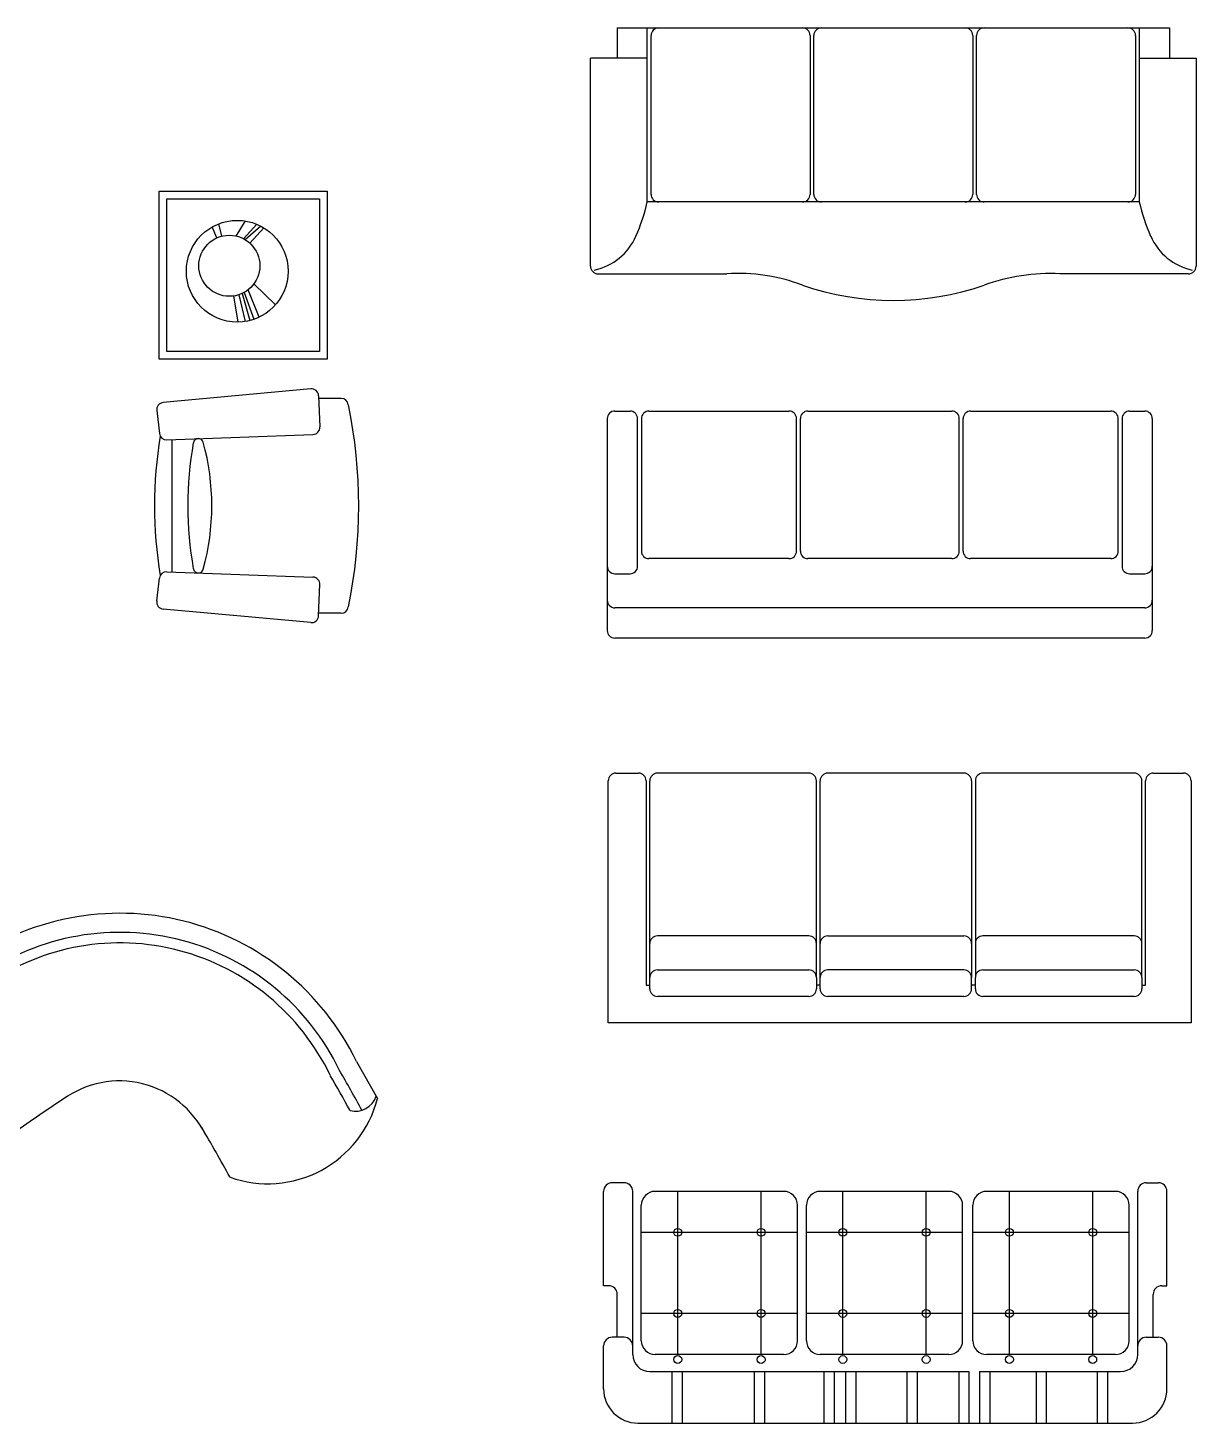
# Model space of a CAD drawing. Header units: inches. Extents: x 3.5 to 46, y 8.9 to 33.7.
# Drawn here: x 10.86 to 16.37, y 14.82 to 21.4 of the extents above; entities that cross this region are included whole.
import ezdxf

# ---------------------------------------------------------------- set-up
doc = ezdxf.new("R2010")
doc.units = ezdxf.units.IN
doc.header["$MEASUREMENT"] = 0
doc.layers.add('02', color=2, linetype='Continuous')

msp = doc.modelspace()

# ---------------------------------------------------------------- linework, layer by layer
at = {"layer": '02'}
for p, q in [((13.6406, 21.4012), (16.2478, 21.4012)), ((13.6406, 21.4012), (13.6406, 21.2583)), ((13.7835, 20.5798), (13.7835, 21.4012)), ((16.1049, 21.4012), (16.1049, 20.5798)), ((16.2478, 21.4012), (16.2478, 21.2583)), ((13.8013, 20.6155), (13.8013, 21.3655)), ((14.5513, 21.3655), (14.5513, 20.6155)), ((14.5692, 20.6155), (14.5692, 21.3655)), ((15.3192, 21.3655), (15.3192, 20.6155)), ((15.337, 20.6155), (15.337, 21.3655)), ((16.087, 21.3655), (16.087, 20.6155)), ((13.5156, 20.2762), (13.5156, 21.2583)), ((13.7835, 21.2583), (13.5156, 21.2583)), ((16.1049, 21.2583), (16.3728, 21.2583)), ((16.3728, 21.2583), (16.3728, 20.2762)), ((16.1049, 20.5798), (13.7835, 20.5798)), ((14.5156, 20.5798), (13.837, 20.5798)), ((15.2835, 20.5798), (14.6049, 20.5798)), ((16.0513, 20.5798), (15.3728, 20.5798)), ((11.776, 20.4182), (11.7617, 20.4767)), ((11.8858, 20.4902), (11.8427, 20.4192)), ((11.752, 20.4098), (11.7307, 20.462)), ((11.941, 20.4746), (11.8783, 20.4063)), ((11.9596, 20.4659), (11.886, 20.4019)), ((11.9748, 20.4573), (11.9077, 20.3859)), ((13.5513, 20.2405), (14.1585, 20.2405)), ((16.337, 20.2405), (15.7299, 20.2405)), ((11.8714, 20.1477), (11.908, 20.0205)), ((11.8813, 20.1527), (11.9264, 20.026)), ((11.9518, 20.0363), (11.9007, 20.1656)), ((12.0294, 20.095), (11.9275, 20.1933)), ((11.8526, 20.0131), (11.8332, 20.1363)), ((11.8878, 20.0162), (11.8573, 20.1421)), ((12.1957, 19.6978), (11.4996, 19.6334)), ((12.2328, 19.6653), (12.2386, 19.5183)), ((12.3392, 19.6531), (12.2333, 19.6531)), ((11.469, 19.5956), (11.4818, 19.4875)), ((13.5949, 19.5574), (13.5949, 18.5574)), ((13.6306, 19.5931), (13.702, 19.5931)), ((13.7377, 18.861), (13.7377, 19.5574)), ((13.7556, 19.5574), (13.7556, 18.9324)), ((13.7913, 19.5931), (14.452, 19.5931)), ((14.4877, 18.9324), (14.4877, 19.5574)), ((14.5056, 18.9324), (14.5056, 19.5574)), ((14.5413, 19.5931), (15.2199, 19.5931)), ((15.2556, 18.9324), (15.2556, 19.5574)), ((15.2734, 18.9324), (15.2734, 19.5574)), ((15.3091, 19.5931), (15.9699, 19.5931)), ((16.0056, 18.9324), (16.0056, 19.5574)), ((16.0234, 19.5574), (16.0234, 18.861)), ((16.0591, 19.5931), (16.1306, 19.5931)), ((16.1663, 19.5574), (16.1663, 18.5574)), ((11.5168, 19.4575), (12.206, 19.483)), ((11.5397, 19.4584), (11.5397, 18.8341)), ((14.452, 18.8967), (13.7913, 18.8967)), ((15.2199, 18.8967), (14.5413, 18.8967)), ((15.9699, 18.8967), (15.3091, 18.8967)), ((11.5168, 18.835), (12.206, 18.8095)), ((11.469, 18.6969), (11.4818, 18.805)), ((12.2328, 18.6272), (12.2386, 18.7742)), ((13.6306, 18.8253), (13.702, 18.8253)), ((16.0591, 18.8253), (16.1306, 18.8253)), ((12.1957, 18.5947), (11.4996, 18.6591)), ((12.3392, 18.6394), (12.2333, 18.6394)), ((16.1306, 18.6645), (13.6306, 18.6645)), ((16.1306, 18.5217), (13.6306, 18.5217)), ((13.5991, 16.7059), (13.5991, 17.8487)), ((13.6348, 17.8844), (13.7419, 17.8844)), ((13.7776, 17.8487), (13.7776, 16.8844)), ((13.7955, 16.8666), (13.7955, 17.8487)), ((14.5455, 17.8844), (13.8312, 17.8844)), ((14.5812, 16.9201), (14.5812, 17.8487)), ((14.5991, 16.9201), (14.5991, 17.8487)), ((15.2776, 17.8844), (14.6348, 17.8844)), ((15.3133, 17.8487), (15.3133, 16.9201)), ((15.3312, 17.8487), (15.3312, 16.9201)), ((16.0812, 17.8844), (15.3669, 17.8844)), ((16.1169, 16.9201), (16.1169, 17.8487)), ((16.1348, 16.8844), (16.1348, 17.8487)), ((16.1705, 17.8844), (16.3133, 17.8844)), ((16.3491, 17.8487), (16.3491, 16.7059)), ((14.5455, 17.1166), (13.8312, 17.1166)), ((14.6348, 17.1166), (15.2776, 17.1166)), ((16.0812, 17.1166), (15.3669, 17.1166)), ((13.8312, 16.9559), (14.5455, 16.9559)), ((14.5812, 16.9201), (14.5812, 16.8666)), ((14.5991, 16.8666), (14.5991, 16.9201)), ((15.2776, 16.9559), (14.6348, 16.9559)), ((15.3133, 16.8666), (15.3133, 16.9201)), ((15.3312, 16.8666), (15.3312, 16.9201)), ((15.3669, 16.9559), (16.0812, 16.9559)), ((16.1169, 16.9201), (16.1169, 16.8666)), ((13.7776, 16.8844), (13.7955, 16.8844)), ((14.5991, 16.8844), (14.5812, 16.8844)), ((15.3312, 16.8844), (15.3133, 16.8844)), ((16.1169, 16.8844), (16.1348, 16.8844)), ((14.5455, 16.8309), (13.8312, 16.8309)), ((15.2776, 16.8309), (14.6348, 16.8309)), ((16.0812, 16.8309), (15.3669, 16.8309)), ((16.3491, 16.7059), (13.5991, 16.7059)), ((12.4113, 16.5239), (12.5101, 16.3488)), ((13.6743, 15.9515), (13.6176, 15.9515)), ((16.1379, 15.9515), (16.1946, 15.9515)), ((13.5771, 15.4655), (13.5771, 15.911)), ((13.7148, 15.1415), (13.7148, 15.911)), ((14.4276, 15.911), (13.8201, 15.911)), ((13.9273, 15.1415), (13.9273, 15.911)), ((14.3204, 15.1415), (14.3204, 15.911)), ((15.2064, 15.911), (14.5989, 15.911)), ((14.7061, 15.1415), (14.7061, 15.911)), ((15.0992, 15.1415), (15.0992, 15.911)), ((15.9921, 15.911), (15.3846, 15.911)), ((15.4918, 15.1415), (15.4918, 15.911)), ((15.8849, 15.1415), (15.8849, 15.911)), ((16.0974, 15.1415), (16.0974, 15.911)), ((16.2351, 15.4655), (16.2351, 15.911)), ((13.7553, 15.2063), (13.7553, 15.8462)), ((14.4924, 15.2063), (14.4924, 15.8462)), ((14.5341, 15.2063), (14.5341, 15.8462)), ((15.2712, 15.2063), (15.2712, 15.8462)), ((15.3198, 15.2063), (15.3198, 15.8462)), ((16.0569, 15.2063), (16.0569, 15.8462)), ((14.4924, 15.7177), (13.7553, 15.7177)), ((15.2712, 15.7177), (14.5341, 15.7177)), ((16.0569, 15.7177), (15.3198, 15.7177)), ((13.6014, 15.4655), (13.5771, 15.4655)), ((13.6419, 15.2225), (13.6419, 15.425)), ((16.1703, 15.2225), (16.1703, 15.425)), ((16.2108, 15.4655), (16.2351, 15.4655)), ((14.4924, 15.3349), (13.7553, 15.3349)), ((15.2712, 15.3349), (14.5341, 15.3349)), ((16.0569, 15.3349), (15.3198, 15.3349)), ((13.6743, 15.2225), (13.6176, 15.2225)), ((16.1379, 15.2225), (16.1946, 15.2225)), ((13.5771, 14.9795), (13.5771, 15.182)), ((16.2351, 14.9795), (16.2351, 15.182)), ((14.4276, 15.1415), (13.8201, 15.1415)), ((15.2064, 15.1415), (14.5989, 15.1415)), ((15.9921, 15.1415), (15.3846, 15.1415)), ((13.7958, 15.0605), (15.3012, 15.0605)), ((13.9, 15.0605), (13.9, 14.8175)), ((13.9486, 15.0605), (13.9486, 14.8175)), ((14.2871, 15.0605), (14.2871, 14.8175)), ((14.3357, 15.0605), (14.3357, 14.8175)), ((14.6163, 15.0605), (14.6163, 14.8175)), ((14.6649, 15.0605), (14.6649, 14.8175)), ((14.7187, 15.0605), (14.7187, 14.8175)), ((14.7673, 15.0605), (14.7673, 14.8175)), ((15.0079, 15.0605), (15.0079, 14.8175)), ((15.0565, 15.0605), (15.0565, 14.8175)), ((15.2526, 15.0605), (15.2526, 14.8175)), ((15.3012, 15.0605), (15.3012, 14.8175)), ((15.3505, 15.0605), (15.3505, 14.8175)), ((15.3505, 15.0605), (16.0164, 15.0605)), ((15.3991, 15.0605), (15.3991, 14.8175)), ((15.6175, 15.0605), (15.6175, 14.8175)), ((15.6661, 15.0605), (15.6661, 14.8175)), ((15.9067, 15.0605), (15.9067, 14.8175)), ((15.9553, 15.0605), (15.9553, 14.8175)), ((13.7391, 14.8175), (16.0731, 14.8175))]:
    msp.add_line(p, q, dxfattribs=at)
for points in [[(11.4811, 19.8388), (11.4811, 20.6308), (12.2731, 20.6308), (12.2731, 19.8388)], [(11.5171, 19.8748), (11.5171, 20.5948), (12.2371, 20.5948), (12.2371, 19.8748)]]:
    msp.add_lwpolyline(points, close=True, dxfattribs=at)
for centre, radius in [((11.8488, 20.253), 0.24), ((11.8115, 20.2787), 0.144), ((13.9273, 15.7177), 0.0187), ((14.3204, 15.7177), 0.0187), ((14.7061, 15.7177), 0.0187), ((15.0992, 15.7177), 0.0187), ((15.4918, 15.7177), 0.0187), ((15.8849, 15.7177), 0.0187), ((13.9273, 15.3349), 0.0187), ((14.3204, 15.3349), 0.0187), ((14.7061, 15.3349), 0.0187), ((15.0992, 15.3349), 0.0187), ((15.4918, 15.3349), 0.0187), ((15.8849, 15.3349), 0.0187), ((13.9273, 15.1176), 0.0187), ((14.3204, 15.1176), 0.0187), ((14.7061, 15.1176), 0.0187), ((15.0992, 15.1176), 0.0187), ((15.4918, 15.1176), 0.0187), ((15.8849, 15.1176), 0.0187)]:
    msp.add_circle(centre, radius, dxfattribs=at)
for centre, radius, start, end in [((13.837, 21.3655), 0.0357, 90.00001, 179.99994), ((14.5156, 21.3655), 0.0357, 0.00003, 90.00002), ((14.6049, 21.3655), 0.0357, 90.00001, 179.99994), ((15.2835, 21.3655), 0.0357, 0.00003, 90.00002), ((15.3728, 21.3655), 0.0357, 90.00001, 179.99994), ((16.0513, 21.3655), 0.0357, 0.00003, 90.00002), ((13.837, 20.6155), 0.0357, 180.00001, 270.00003), ((14.5156, 20.6155), 0.0357, 270.00003, 0.00003), ((14.6049, 20.6155), 0.0357, 180.00001, 270.00003), ((15.2835, 20.6155), 0.0357, 270.00003, 0.00003), ((15.3728, 20.6155), 0.0357, 180.00001, 270.00003), ((16.0513, 20.6155), 0.0357, 270.00003, 0.00003), ((12.9263, 20.7762), 0.8794, 336.03751, 347.09259), ((16.962, 20.7762), 0.8794, 192.90742, 203.96251), ((13.4774, 20.5273), 0.2747, 281.77743, 336.80145), ((16.411, 20.5273), 0.2747, 203.19861, 258.22263), ((13.5513, 20.2762), 0.0357, 180.00001, 270.00003), ((14.2163, 19.4087), 0.8338, 68.96251, 93.976), ((15.6807, 19.351), 0.8909, 86.83668, 110.22483), ((16.337, 20.2762), 0.0357, 270.00003, 0.00003), ((14.9442, 21.4369), 1.3214, 251.07538, 288.92465), ((12.1988, 19.664), 0.034, 2.2929, 95.28481), ((11.5028, 19.5996), 0.034, 95.28481, 186.7165), ((12.3392, 19.6191), 0.034, 7.12799, 90), ((10.0899, 19.1462), 2.3324, 348.19712, 11.80288), ((13.6306, 19.5574), 0.0357, 90.00001, 179.99994), ((13.702, 19.5574), 0.0357, 0.00003, 90.00002), ((13.7913, 19.5574), 0.0357, 90.00001, 179.99994), ((14.452, 19.5574), 0.0357, 0.00003, 90.00002), ((14.5413, 19.5574), 0.0357, 90.00001, 179.99994), ((15.2199, 19.5574), 0.0357, 0.00003, 90.00002), ((15.3091, 19.5574), 0.0357, 90.00001, 179.99994), ((15.9699, 19.5574), 0.0357, 0.00003, 90.00002), ((16.0591, 19.5574), 0.0357, 90.00001, 179.99994), ((16.1306, 19.5574), 0.0357, 0.00003, 90.00002), ((12.2047, 19.5169), 0.034, 272.11897, 2.2929), ((13.4341, 19.1462), 1.9757, 170.42555, 189.57445), ((11.5155, 19.4914), 0.034, 186.7165, 272.11897), ((13.3083, 19.1462), 1.693, 169.88194, 190.11806), ((11.6654, 19.4394), 0.0241, 15.26545, 169.88194), ((10.5912, 19.1462), 1.1376, 344.73455, 15.26545), ((13.7913, 18.9324), 0.0357, 180.00001, 270), ((14.452, 18.9324), 0.0357, 270.00003, 0.00003), ((14.5413, 18.9324), 0.0357, 180.00001, 270.00003), ((15.2199, 18.9324), 0.0357, 270.00003, 0.00003), ((15.3091, 18.9324), 0.0357, 180.00001, 270.00003), ((15.9699, 18.9324), 0.0357, 270.00003, 0.00003), ((11.5155, 18.801), 0.034, 87.88103, 173.2835), ((11.6654, 18.8531), 0.0241, 190.11806, 344.73455), ((13.6306, 18.861), 0.0357, 180.00001, 270.00003), ((13.702, 18.861), 0.0357, 270.00003, 0.00003), ((16.0591, 18.861), 0.0357, 180.00001, 270.00003), ((16.1306, 18.861), 0.0357, 270.00003, 0.00003), ((12.2047, 18.7755), 0.034, 357.7071, 87.88103), ((13.6306, 18.7003), 0.0357, 180.00005, 270.00006), ((16.1306, 18.7003), 0.0357, 270.00003, 0.00002), ((11.5028, 18.6929), 0.034, 173.2835, 264.71519), ((12.3392, 18.6734), 0.034, 270, 352.87201), ((12.1988, 18.6285), 0.034, 264.71519, 357.7071), ((13.6306, 18.5574), 0.0357, 180.00003, 270.00003), ((16.1306, 18.5574), 0.0357, 270.00003, 0.00002), ((13.6348, 17.8487), 0.0357, 90.00001, 179.99994), ((13.7419, 17.8487), 0.0357, 0.00003, 90.00002), ((13.8312, 17.8487), 0.0357, 90.00001, 179.99994), ((14.5455, 17.8487), 0.0357, 0.00003, 90.00002), ((14.6348, 17.8487), 0.0357, 90.00001, 179.99994), ((15.2776, 17.8487), 0.0357, 0.00003, 90.00002), ((15.3669, 17.8487), 0.0357, 90.00001, 179.99994), ((16.0812, 17.8487), 0.0357, 0.00003, 90.00002), ((16.1705, 17.8487), 0.0357, 90.00001, 179.99994), ((16.3133, 17.8487), 0.0357, 0.00003, 90.00002), ((11.2953, 15.9833), 1.24, 25.847, 126.05736), ((11.2953, 15.9833), 1.15, 25.69339, 124.71013), ((11.2953, 15.9833), 1.1, 25.59978, 124.75246), ((13.8312, 17.0809), 0.0357, 90.00001, 179.99994), ((14.5455, 17.0809), 0.0357, 0.00003, 90.00002), ((14.6348, 17.0809), 0.0357, 90.00001, 179.99994), ((15.2776, 17.0809), 0.0357, 0.00003, 90.00002), ((15.3669, 17.0809), 0.0357, 90.00001, 179.99994), ((16.0812, 17.0809), 0.0357, 0.00003, 90.00002), ((13.8312, 16.9201), 0.0357, 90.00001, 179.99994), ((14.5455, 16.9201), 0.0357, 0.00003, 90.00002), ((14.6348, 16.9201), 0.0357, 90.00001, 179.99994), ((15.2776, 16.9201), 0.0357, 0.00003, 90.00002), ((15.3669, 16.9201), 0.0357, 90.00001, 179.99994), ((16.0812, 16.9201), 0.0357, 0.00003, 90.00002), ((13.8312, 16.8666), 0.0357, 180.00001, 270.00003), ((14.5455, 16.8666), 0.0357, 270.00003, 0.00003), ((14.6348, 16.8666), 0.0357, 180.00001, 270.00003), ((15.2776, 16.8666), 0.0357, 270.00003, 0.00003), ((15.3669, 16.8666), 0.0357, 180.00001, 270.00003), ((16.0812, 16.8666), 0.0357, 270.00003, 0.00003), ((0.4929, 9.6872), 13.65, 28.94832, 29.85283), ((11.2934, 15.9822), 0.45, 26.11537, 126.1103), ((0.4929, 9.6872), 13.6, 29.05639, 29.86056), ((13.4313, 12.6034), 4.4474, 122.70568, 138.30672), ((11.9931, 16.4807), 0.5336, 250.49434, 345.6898), ((12.4062, 16.3915), 0.1022, 255.84183, 342.27094), ((0.4945, 9.6887), 12.95, 29.05422, 30.24999), ((13.6176, 15.911), 0.0405, 90, 180), ((13.6743, 15.911), 0.0405, 0, 90), ((16.1379, 15.911), 0.0405, 90, 180), ((16.1946, 15.911), 0.0405, 0, 90), ((13.8201, 15.8462), 0.0648, 90, 180), ((14.4276, 15.8462), 0.0648, 0, 90), ((14.5989, 15.8462), 0.0648, 90, 180), ((15.2064, 15.8462), 0.0648, 0, 90), ((15.3846, 15.8462), 0.0648, 90, 180), ((15.9921, 15.8462), 0.0648, 0, 90), ((13.6014, 15.425), 0.0405, 0, 90), ((16.2108, 15.425), 0.0405, 90, 180), ((13.6176, 15.182), 0.0405, 90, 180), ((13.6743, 15.182), 0.0405, 0, 90), ((16.1379, 15.182), 0.0405, 90, 180), ((16.1946, 15.182), 0.0405, 0, 90), ((13.8201, 15.2063), 0.0648, 180, 270), ((14.4276, 15.2063), 0.0648, 270, 0), ((14.5989, 15.2063), 0.0648, 180, 270), ((15.2064, 15.2063), 0.0648, 270, 0), ((15.3846, 15.2063), 0.0648, 180, 270), ((15.9921, 15.2063), 0.0648, 270, 0), ((13.7958, 15.1415), 0.081, 180, 270), ((16.0164, 15.1415), 0.081, 270, 0), ((13.7391, 14.9795), 0.162, 180, 270), ((16.0731, 14.9795), 0.162, 270, 0)]:
    msp.add_arc(centre, radius, start, end, dxfattribs=at)

doc.saveas('drawing.dxf')
